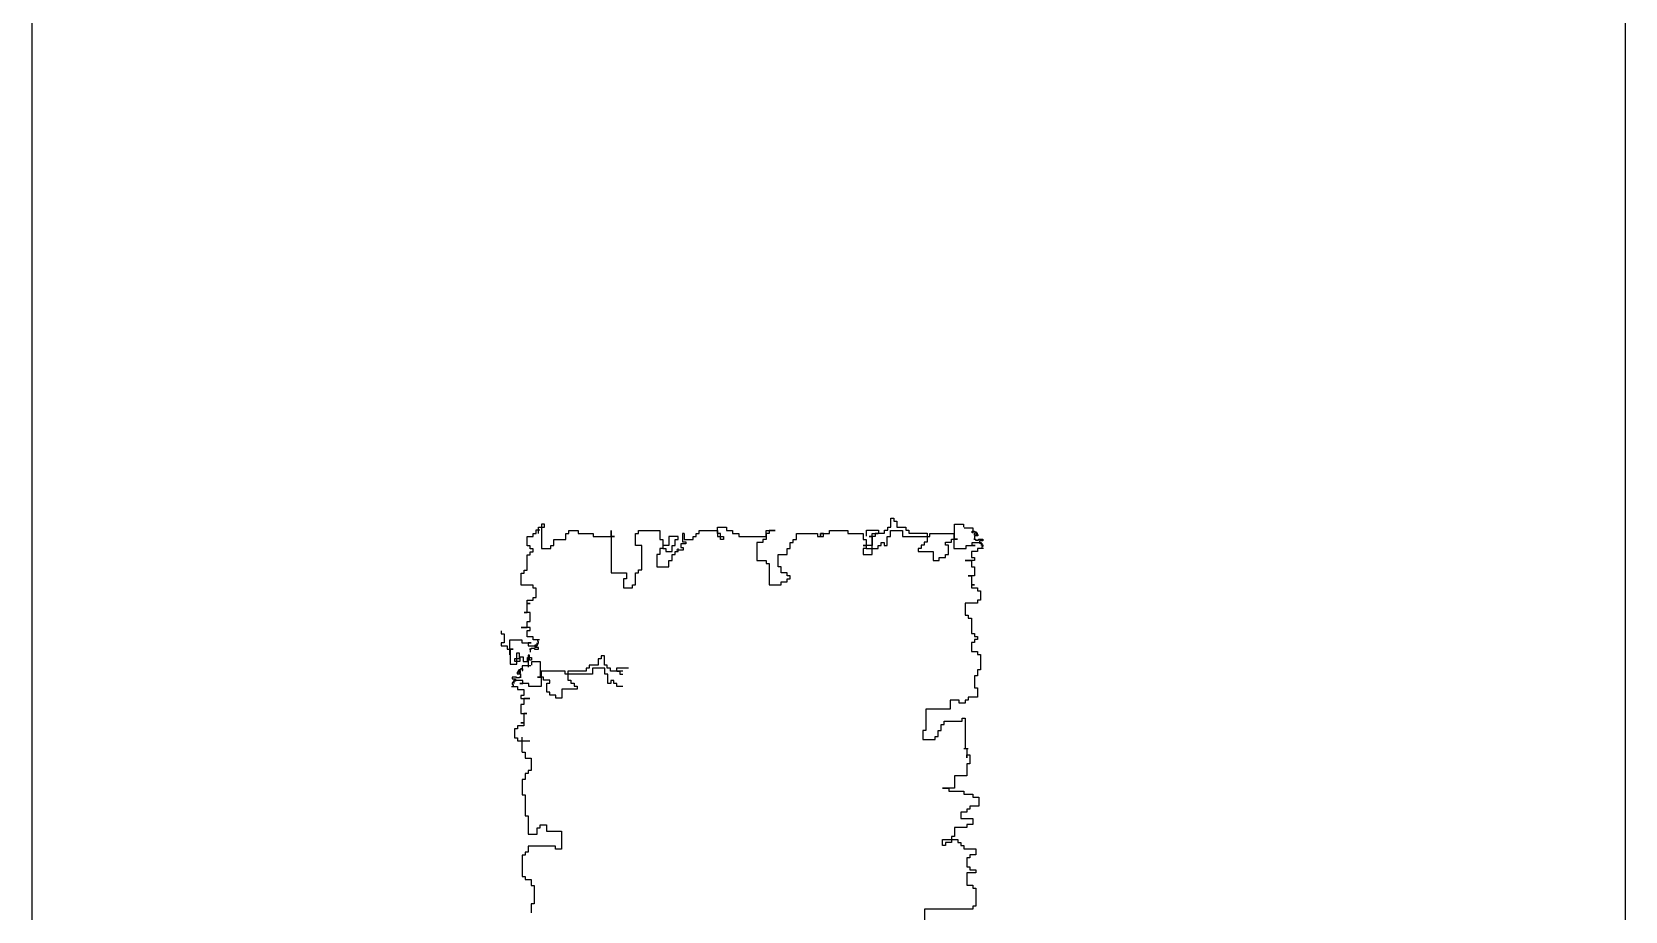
# Model space of a CAD drawing. Header units: millimetres. Extents: x -4017 to 59953, y -688 to 66564.
# Drawn here: x 57853 to 59953, y 12846 to 14005 of the extents above; entities that cross this region are included whole.
import ezdxf

# ---------------------------------------------------------------- set-up
doc = ezdxf.new("R2010")
doc.units = ezdxf.units.MM
doc.layers.add('www.cad-blocks.net', color=7, linetype='Continuous')

# ---------------------------------------------------------------- blocks, each defined once
blk = doc.blocks.new('A$C516926BB')
for p, q in [((60.3118, 38.5194), (60.3118, 0)), ((62.4121, 38.5194), (62.4121, 0))]:
    blk.add_line(p, q)
blk = doc.blocks.new('A$C686239C3')
at = {"linetype": 'Continuous'}
for p, q in [((0.5135, 3.4701), (0.5175, 3.4701)), ((0.5135, 3.4581), (0.5135, 3.4701)), ((0.5175, 3.4701), (0.5175, 3.4661)), ((0.5175, 3.4661), (0.5215, 3.4661)), ((0.5215, 3.4661), (0.5215, 3.4581)), ((0.0343, 3.4336), (0.0343, 3.4456)), ((0.0343, 3.4456), (0.0423, 3.4456)), ((0.0423, 3.4456), (0.0423, 3.4496)), ((0.0423, 3.4496), (0.0463, 3.4496)), ((0.0463, 3.4496), (0.0463, 3.4544)), ((0.0463, 3.4544), (0.0509, 3.4544)), ((0.0493, 3.4579), (0.0573, 3.4579)), ((0.0493, 3.4499), (0.0493, 3.4579)), ((0.0533, 3.4619), (0.0533, 3.4299)), ((0.0573, 3.4619), (0.0533, 3.4619)), ((0.0573, 3.4579), (0.0573, 3.4619)), ((0.0853, 3.4499), (0.0893, 3.4499)), ((0.0853, 3.4419), (0.0853, 3.4499)), ((0.0893, 3.4539), (0.1013, 3.4539)), ((0.0893, 3.4499), (0.0893, 3.4539)), ((0.1013, 3.4539), (0.1013, 3.4499)), ((0.1013, 3.4499), (0.1213, 3.4499)), ((0.1213, 3.4499), (0.1213, 3.4459)), ((0.1213, 3.4459), (0.1492, 3.4459)), ((0.1452, 3.4539), (0.1452, 3.398)), ((0.1452, 3.4459), (0.1452, 3.4539)), ((0.1492, 3.4459), (0.1452, 3.4459)), ((0.1772, 3.4499), (0.1812, 3.4499)), ((0.1772, 3.4339), (0.1772, 3.4499)), ((0.1812, 3.4539), (0.2092, 3.4539)), ((0.1812, 3.4499), (0.1812, 3.4539)), ((0.2092, 3.4539), (0.2092, 3.4419)), ((0.2212, 3.4459), (0.2212, 3.4339)), ((0.2332, 3.4459), (0.2212, 3.4459)), ((0.2332, 3.4419), (0.2332, 3.4459)), ((0.2412, 3.4499), (0.2391, 3.4499)), ((0.2391, 3.4499), (0.2391, 3.4388)), ((0.2412, 3.4499), (0.2412, 3.4419)), ((0.2532, 3.4419), (0.2532, 3.4459)), ((0.2532, 3.4459), (0.2572, 3.4459)), ((0.2572, 3.4459), (0.2572, 3.4499)), ((0.2572, 3.4499), (0.2612, 3.4499)), ((0.2612, 3.4499), (0.2612, 3.4539)), ((0.2612, 3.4539), (0.2851, 3.4539)), ((0.2851, 3.4499), (0.2851, 3.4579)), ((0.2851, 3.4579), (0.2971, 3.4579)), ((0.2851, 3.4539), (0.2851, 3.4459)), ((0.2891, 3.4499), (0.2851, 3.4499)), ((0.2851, 3.4459), (0.2931, 3.4459)), ((0.2891, 3.4419), (0.2891, 3.4499)), ((0.2931, 3.4459), (0.2931, 3.4419)), ((0.2971, 3.4579), (0.2971, 3.4539)), ((0.2971, 3.4539), (0.3051, 3.4539)), ((0.3051, 3.4539), (0.3051, 3.4499)), ((0.3051, 3.4499), (0.3131, 3.4499)), ((0.3131, 3.4499), (0.3131, 3.4459)), ((0.3131, 3.4459), (0.3491, 3.4459)), ((0.3491, 3.4459), (0.3491, 3.4539)), ((0.3491, 3.4539), (0.3611, 3.4539)), ((0.3531, 3.4499), (0.3491, 3.4499)), ((0.3491, 3.4499), (0.3491, 3.4419)), ((0.3611, 3.4539), (0.3531, 3.4539)), ((0.3531, 3.4539), (0.3531, 3.4499)), ((0.3891, 3.4419), (0.3891, 3.4499)), ((0.3891, 3.4499), (0.417, 3.4499)), ((0.417, 3.4499), (0.417, 3.4459)), ((0.417, 3.4459), (0.421, 3.4459)), ((0.421, 3.4459), (0.421, 3.4499)), ((0.421, 3.4499), (0.425, 3.4499)), ((0.425, 3.4499), (0.421, 3.4499)), ((0.421, 3.4499), (0.421, 3.4459)), ((0.421, 3.4459), (0.425, 3.4459)), ((0.425, 3.4459), (0.425, 3.4499)), ((0.425, 3.4499), (0.433, 3.4499)), ((0.433, 3.4499), (0.433, 3.4539)), ((0.433, 3.4539), (0.457, 3.4539)), ((0.457, 3.4539), (0.457, 3.4499)), ((0.457, 3.4499), (0.477, 3.4499)), ((0.477, 3.4499), (0.477, 3.4419)), ((0.4815, 3.4542), (0.4975, 3.4542)), ((0.4815, 3.4462), (0.4815, 3.4542)), ((0.489, 3.4459), (0.485, 3.4459)), ((0.485, 3.4459), (0.489, 3.4459)), ((0.489, 3.4459), (0.489, 3.4499)), ((0.489, 3.4499), (0.497, 3.4499)), ((0.489, 3.4299), (0.489, 3.4459)), ((0.493, 3.4459), (0.489, 3.4459)), ((0.489, 3.4459), (0.489, 3.4339)), ((0.497, 3.4499), (0.493, 3.4499)), ((0.493, 3.4499), (0.493, 3.4459)), ((0.4975, 3.4542), (0.4975, 3.4502)), ((0.4975, 3.4502), (0.5055, 3.4502)), ((0.5055, 3.4542), (0.5095, 3.4542)), ((0.5055, 3.4502), (0.5055, 3.4542)), ((0.509, 3.4339), (0.509, 3.4459)), ((0.509, 3.4459), (0.513, 3.4459)), ((0.5095, 3.4581), (0.5135, 3.4581)), ((0.5095, 3.4542), (0.5095, 3.4581)), ((0.513, 3.4459), (0.513, 3.4539)), ((0.513, 3.4539), (0.529, 3.4539)), ((0.5215, 3.4581), (0.5335, 3.4581)), ((0.529, 3.4539), (0.529, 3.4459)), ((0.529, 3.4459), (0.5649, 3.4459)), ((0.5335, 3.4581), (0.5335, 3.4542)), ((0.5335, 3.4542), (0.5375, 3.4542)), ((0.5375, 3.4542), (0.5375, 3.4502)), ((0.5375, 3.4502), (0.5615, 3.4502)), ((0.5615, 3.4502), (0.5615, 3.4382)), ((0.5649, 3.4459), (0.5649, 3.4499)), ((0.5649, 3.4499), (0.5969, 3.4499)), ((0.5969, 3.4499), (0.5969, 3.4299)), ((0.5975, 3.4621), (0.6094, 3.4621)), ((0.5975, 3.4422), (0.5975, 3.4621)), ((0.6094, 3.4621), (0.6094, 3.4581)), ((0.6102, 3.4572), (0.6219, 3.4572)), ((0.6209, 3.4508), (0.6209, 3.4529)), ((0.6209, 3.4529), (0.6241, 3.4529)), ((0.6219, 3.4508), (0.6209, 3.4508)), ((0.6219, 3.4572), (0.6219, 3.4508)), ((0.6241, 3.4529), (0.6241, 3.4519)), ((0.6241, 3.4519), (0.6262, 3.4519)), ((0.6241, 3.4476), (0.6241, 3.4508)), ((0.6241, 3.4508), (0.6273, 3.4508)), ((0.6262, 3.4476), (0.6241, 3.4476)), ((0.6284, 3.4465), (0.6241, 3.4465)), ((0.6241, 3.4465), (0.6241, 3.4422)), ((0.6262, 3.4519), (0.6262, 3.4476)), ((0.6273, 3.4508), (0.6273, 3.4486)), ((0.6273, 3.4486), (0.6284, 3.4486)), ((0.6284, 3.4486), (0.6284, 3.4465)), ((0.0383, 3.4336), (0.0343, 3.4336)), ((0.0383, 3.4296), (0.0383, 3.4336)), ((0.0423, 3.4296), (0.0383, 3.4296)), ((0.0383, 3.4216), (0.0383, 3.4256)), ((0.0383, 3.4256), (0.0423, 3.4256)), ((0.0423, 3.4256), (0.0423, 3.4296)), ((0.0533, 3.4299), (0.0653, 3.4299)), ((0.0653, 3.4299), (0.0653, 3.4339)), ((0.0653, 3.4339), (0.0693, 3.4339)), ((0.0693, 3.4419), (0.0853, 3.4419)), ((0.0693, 3.4339), (0.0693, 3.4419)), ((0.1852, 3.4339), (0.1772, 3.4339)), ((0.1852, 3.402), (0.1852, 3.4339)), ((0.2092, 3.4419), (0.2132, 3.4419)), ((0.2092, 3.4299), (0.2092, 3.422)), ((0.2132, 3.4299), (0.2092, 3.4299)), ((0.2132, 3.4419), (0.2132, 3.4299)), ((0.2132, 3.4339), (0.2132, 3.4299)), ((0.2212, 3.4339), (0.2132, 3.4339)), ((0.2132, 3.4299), (0.2172, 3.4299)), ((0.2172, 3.4299), (0.2172, 3.426)), ((0.2172, 3.426), (0.2252, 3.426)), ((0.2252, 3.426), (0.2252, 3.4339)), ((0.2252, 3.4339), (0.2292, 3.4339)), ((0.2292, 3.4419), (0.2332, 3.4419)), ((0.2292, 3.4339), (0.2292, 3.4419)), ((0.2292, 3.426), (0.2332, 3.426)), ((0.2292, 3.422), (0.2292, 3.426)), ((0.2401, 3.4278), (0.231, 3.4278)), ((0.2332, 3.426), (0.2332, 3.4299)), ((0.2436, 3.436), (0.2368, 3.436)), ((0.2368, 3.436), (0.2368, 3.4315)), ((0.2368, 3.4315), (0.2401, 3.4315)), ((0.2391, 3.4388), (0.2436, 3.4388)), ((0.2401, 3.4315), (0.2401, 3.4278)), ((0.2412, 3.4419), (0.2532, 3.4419)), ((0.2436, 3.4388), (0.2436, 3.436)), ((0.2931, 3.4419), (0.2891, 3.4419)), ((0.3371, 3.4379), (0.3371, 3.414)), ((0.3451, 3.4379), (0.3371, 3.4379)), ((0.3491, 3.4419), (0.3451, 3.4419)), ((0.3451, 3.4419), (0.3451, 3.4379)), ((0.3771, 3.422), (0.3771, 3.4299)), ((0.3771, 3.4299), (0.3811, 3.4299)), ((0.3811, 3.4299), (0.3811, 3.4379)), ((0.3811, 3.4379), (0.3851, 3.4379)), ((0.3851, 3.4379), (0.3851, 3.4419)), ((0.3851, 3.4419), (0.3891, 3.4419)), ((0.477, 3.4419), (0.481, 3.4419)), ((0.481, 3.4339), (0.477, 3.4339)), ((0.477, 3.4339), (0.481, 3.4339)), ((0.481, 3.4299), (0.477, 3.4299)), ((0.477, 3.4299), (0.477, 3.422)), ((0.481, 3.4419), (0.481, 3.4339)), ((0.481, 3.4339), (0.481, 3.4299)), ((0.481, 3.4339), (0.481, 3.4299)), ((0.489, 3.4339), (0.481, 3.4339)), ((0.481, 3.4299), (0.489, 3.4299)), ((0.489, 3.422), (0.489, 3.4299)), ((0.489, 3.4299), (0.497, 3.4299)), ((0.497, 3.4299), (0.497, 3.4339)), ((0.497, 3.4339), (0.501, 3.4339)), ((0.501, 3.4339), (0.501, 3.4379)), ((0.501, 3.4379), (0.505, 3.4379)), ((0.505, 3.4379), (0.505, 3.4339)), ((0.505, 3.4339), (0.509, 3.4339)), ((0.5495, 3.4302), (0.5495, 3.4262)), ((0.5535, 3.4302), (0.5495, 3.4302)), ((0.5495, 3.4262), (0.5695, 3.4262)), ((0.5535, 3.4342), (0.5535, 3.4302)), ((0.5575, 3.4342), (0.5535, 3.4342)), ((0.5575, 3.4382), (0.5575, 3.4342)), ((0.5615, 3.4382), (0.5575, 3.4382)), ((0.5695, 3.4262), (0.5695, 3.4143)), ((0.5855, 3.4382), (0.5935, 3.4382)), ((0.5855, 3.4342), (0.5855, 3.4382)), ((0.5895, 3.4342), (0.5855, 3.4342)), ((0.5895, 3.4222), (0.5895, 3.4342)), ((0.5935, 3.4422), (0.6015, 3.4422)), ((0.5935, 3.4382), (0.5935, 3.4422)), ((0.5969, 3.4299), (0.6129, 3.4299)), ((0.6015, 3.4422), (0.5975, 3.4422)), ((0.6129, 3.4299), (0.6129, 3.4339)), ((0.6129, 3.4339), (0.6249, 3.4339)), ((0.6278, 3.426), (0.6198, 3.426)), ((0.6198, 3.426), (0.6198, 3.418)), ((0.6209, 3.4339), (0.6209, 3.4379)), ((0.6209, 3.4379), (0.6329, 3.4379)), ((0.6249, 3.4339), (0.6209, 3.4339)), ((0.6241, 3.4422), (0.623, 3.4422)), ((0.623, 3.4422), (0.6251, 3.4422)), ((0.6251, 3.4422), (0.6251, 3.4411)), ((0.6251, 3.4411), (0.6294, 3.4411)), ((0.6357, 3.43), (0.6278, 3.43)), ((0.6278, 3.43), (0.6278, 3.426)), ((0.6294, 3.4411), (0.6294, 3.4422)), ((0.6294, 3.4422), (0.6348, 3.4422)), ((0.6348, 3.4401), (0.6305, 3.4401)), ((0.6305, 3.4401), (0.6305, 3.4368)), ((0.6305, 3.4368), (0.6337, 3.4368)), ((0.6329, 3.4379), (0.6329, 3.4339)), ((0.6337, 3.4368), (0.6337, 3.4347)), ((0.6337, 3.4347), (0.6348, 3.4347)), ((0.6348, 3.4326), (0.6337, 3.4326)), ((0.6337, 3.4326), (0.6337, 3.4304)), ((0.6348, 3.4422), (0.6348, 3.4401)), ((0.6348, 3.4347), (0.6348, 3.4326)), ((0.0343, 3.4016), (0.0343, 3.4216)), ((0.0343, 3.4216), (0.0383, 3.4216)), ((0.2052, 3.422), (0.2052, 3.406)), ((0.2092, 3.422), (0.2052, 3.422)), ((0.2052, 3.406), (0.2212, 3.406)), ((0.2212, 3.414), (0.2252, 3.414)), ((0.2212, 3.406), (0.2212, 3.414)), ((0.2252, 3.422), (0.2292, 3.422)), ((0.2252, 3.414), (0.2252, 3.422)), ((0.3371, 3.414), (0.3491, 3.414)), ((0.3491, 3.414), (0.3491, 3.41)), ((0.3491, 3.41), (0.3531, 3.41)), ((0.3531, 3.41), (0.3531, 3.3821)), ((0.3651, 3.406), (0.3651, 3.422)), ((0.3651, 3.422), (0.3771, 3.422)), ((0.3691, 3.406), (0.3651, 3.406)), ((0.3691, 3.398), (0.3691, 3.406)), ((0.477, 3.422), (0.489, 3.422)), ((0.5695, 3.4143), (0.5775, 3.4143)), ((0.5775, 3.4182), (0.5855, 3.4182)), ((0.5775, 3.4143), (0.5775, 3.4182)), ((0.5855, 3.4222), (0.5895, 3.4222)), ((0.5855, 3.4182), (0.5855, 3.4222)), ((0.6238, 3.414), (0.6118, 3.414)), ((0.6118, 3.414), (0.6198, 3.414)), ((0.6198, 3.418), (0.6238, 3.418)), ((0.6198, 3.414), (0.6198, 3.406)), ((0.6198, 3.406), (0.6238, 3.406)), ((0.6238, 3.418), (0.6238, 3.414)), ((0.6238, 3.406), (0.6238, 3.394)), ((0.0263, 3.3816), (0.0263, 3.3976)), ((0.0263, 3.3976), (0.0303, 3.3976)), ((0.0423, 3.3816), (0.0263, 3.3816)), ((0.0303, 3.3976), (0.0303, 3.4016)), ((0.0303, 3.4016), (0.0343, 3.4016)), ((0.0423, 3.3776), (0.0423, 3.3816)), ((0.1452, 3.398), (0.1652, 3.398)), ((0.1612, 3.39), (0.1612, 3.3781)), ((0.1652, 3.39), (0.1612, 3.39)), ((0.1652, 3.398), (0.1652, 3.39)), ((0.1732, 3.3821), (0.1772, 3.3821)), ((0.1732, 3.3781), (0.1732, 3.3821)), ((0.1772, 3.398), (0.1812, 3.398)), ((0.1772, 3.3821), (0.1772, 3.398)), ((0.1812, 3.402), (0.1852, 3.402)), ((0.1812, 3.398), (0.1812, 3.402)), ((0.3531, 3.3821), (0.3691, 3.3821)), ((0.3771, 3.398), (0.3691, 3.398)), ((0.3691, 3.3821), (0.3691, 3.3861)), ((0.3691, 3.3861), (0.3771, 3.3861)), ((0.3771, 3.394), (0.3771, 3.398)), ((0.3811, 3.394), (0.3771, 3.394)), ((0.3771, 3.3861), (0.3771, 3.39)), ((0.3771, 3.39), (0.3811, 3.39)), ((0.3811, 3.39), (0.3811, 3.394)), ((0.6238, 3.394), (0.6158, 3.394)), ((0.6158, 3.394), (0.6198, 3.394)), ((0.6198, 3.394), (0.6198, 3.382)), ((0.6198, 3.382), (0.6238, 3.382)), ((0.6238, 3.382), (0.6198, 3.382)), ((0.6198, 3.382), (0.6198, 3.3781)), ((0.0343, 3.3577), (0.0343, 3.3617)), ((0.0343, 3.3617), (0.0423, 3.3617)), ((0.0463, 3.3776), (0.0423, 3.3776)), ((0.0423, 3.3617), (0.0423, 3.3656)), ((0.0423, 3.3656), (0.0463, 3.3656)), ((0.0463, 3.3656), (0.0463, 3.3776)), ((0.1612, 3.3781), (0.1732, 3.3781)), ((0.6198, 3.3781), (0.6278, 3.3781)), ((0.6278, 3.3781), (0.6278, 3.3741)), ((0.6278, 3.3741), (0.6318, 3.3741)), ((0.6318, 3.3621), (0.6278, 3.3621)), ((0.6278, 3.3621), (0.6278, 3.3581)), ((0.6318, 3.3741), (0.6318, 3.3621)), ((0.0383, 3.3457), (0.0303, 3.3457)), ((0.0303, 3.3457), (0.0343, 3.3457)), ((0.0343, 3.3457), (0.0343, 3.3577)), ((0.0343, 3.3577), (0.0383, 3.3577)), ((0.0383, 3.3577), (0.0343, 3.3577)), ((0.0383, 3.3337), (0.0383, 3.3457)), ((0.6278, 3.3581), (0.6118, 3.3581)), ((0.6118, 3.3581), (0.6118, 3.3421)), ((0.6118, 3.3421), (0.6158, 3.3421)), ((0.6158, 3.3421), (0.6158, 3.3381)), ((0, 3.3215), (0, 3.3175)), ((0.0383, 3.3257), (0.0263, 3.3257)), ((0.0263, 3.3257), (0.0343, 3.3257)), ((0.0343, 3.3257), (0.0343, 3.3337)), ((0.0343, 3.3337), (0.0383, 3.3337)), ((0.0343, 3.3137), (0.0343, 3.3217)), ((0.0343, 3.3217), (0.0383, 3.3217)), ((0.0383, 3.3217), (0.0383, 3.3257)), ((0.6158, 3.3381), (0.6198, 3.3381)), ((0.6198, 3.3381), (0.6198, 3.3181)), ((0, 3.3175), (0.004, 3.3175)), ((0, 3.3055), (0, 3.3015)), ((0.004, 3.3055), (0, 3.3055)), ((0, 3.3015), (0.008, 3.3015)), ((0.004, 3.3175), (0.004, 3.3055)), ((0.008, 3.3015), (0.008, 3.2975)), ((0.008, 3.2975), (0.016, 3.2975)), ((0.0114, 3.2898), (0.0114, 3.3098)), ((0.0114, 3.3098), (0.0274, 3.3098)), ((0.012, 3.2975), (0.012, 3.2776)), ((0.016, 3.2975), (0.012, 3.2975)), ((0.0274, 3.3098), (0.0274, 3.3058)), ((0.0274, 3.3058), (0.0394, 3.3058)), ((0.0423, 3.3137), (0.0343, 3.3137)), ((0.0394, 3.3058), (0.0354, 3.3058)), ((0.0354, 3.3058), (0.0354, 3.3018)), ((0.0354, 3.3018), (0.0474, 3.3018)), ((0.0386, 3.2975), (0.0375, 3.2975)), ((0.0375, 3.2975), (0.0397, 3.2975)), ((0.0386, 3.2932), (0.0386, 3.2975)), ((0.0397, 3.2975), (0.0397, 3.2986)), ((0.0397, 3.2986), (0.044, 3.2986)), ((0.0423, 3.3097), (0.0423, 3.3137)), ((0.0503, 3.3097), (0.0423, 3.3097)), ((0.044, 3.2986), (0.044, 3.2975)), ((0.044, 3.2975), (0.0493, 3.2975)), ((0.045, 3.2996), (0.045, 3.3029)), ((0.045, 3.3029), (0.0483, 3.3029)), ((0.0493, 3.2996), (0.045, 3.2996)), ((0.0474, 3.3018), (0.0474, 3.3058)), ((0.0483, 3.3072), (0.0483, 3.3093)), ((0.0493, 3.3072), (0.0483, 3.3072)), ((0.0483, 3.3029), (0.0483, 3.305)), ((0.0483, 3.305), (0.0493, 3.305)), ((0.0493, 3.305), (0.0493, 3.3072)), ((0.0493, 3.2975), (0.0493, 3.2996)), ((0.6198, 3.3181), (0.6238, 3.3181)), ((0.6238, 3.3061), (0.6198, 3.3061)), ((0.6198, 3.3061), (0.6198, 3.2941)), ((0.6238, 3.3181), (0.6238, 3.3141)), ((0.6238, 3.3141), (0.6278, 3.3141)), ((0.6278, 3.3101), (0.6238, 3.3101)), ((0.6238, 3.3101), (0.6238, 3.3061)), ((0.6278, 3.3141), (0.6278, 3.3101)), ((0.012, 3.2776), (0.0205, 3.2776)), ((0.0235, 3.2844), (0.0177, 3.2844)), ((0.0177, 3.2844), (0.0177, 3.2813)), ((0.0177, 3.2813), (0.0251, 3.2813)), ((0.0205, 3.2776), (0.0205, 3.2924)), ((0.0205, 3.2924), (0.0235, 3.2924)), ((0.0235, 3.2924), (0.0235, 3.2844)), ((0.0251, 3.2813), (0.0251, 3.2874)), ((0.0251, 3.2874), (0.0291, 3.2874)), ((0.0291, 3.2874), (0.0291, 3.281)), ((0.0291, 3.281), (0.0346, 3.281)), ((0.0346, 3.281), (0.0346, 3.2865)), ((0.0346, 3.2865), (0.0401, 3.2865)), ((0.0375, 3.2892), (0.0356, 3.2892)), ((0.0356, 3.2892), (0.0356, 3.2735)), ((0.0375, 3.2827), (0.0375, 3.2892)), ((0.0401, 3.2827), (0.0375, 3.2827)), ((0.04, 3.2804), (0.04, 3.2764)), ((0.052, 3.2804), (0.04, 3.2804)), ((0.0401, 3.2865), (0.0401, 3.2827)), ((0.052, 3.2605), (0.052, 3.2804)), ((0.128, 3.2844), (0.128, 3.2764)), ((0.132, 3.2844), (0.128, 3.2844)), ((0.132, 3.2884), (0.132, 3.2844)), ((0.136, 3.2884), (0.132, 3.2884)), ((0.136, 3.2764), (0.136, 3.2884)), ((0.6198, 3.2941), (0.6278, 3.2941)), ((0.6278, 3.2941), (0.6278, 3.2901)), ((0.6278, 3.2901), (0.6318, 3.2901)), ((0.6318, 3.2901), (0.6318, 3.2701)), ((0.02, 3.2605), (0.0147, 3.2605)), ((0.0147, 3.2605), (0.0147, 3.2583)), ((0.0147, 3.2583), (0.019, 3.2583)), ((0.0286, 3.2562), (0.0166, 3.2562)), ((0.0166, 3.2562), (0.0166, 3.2522)), ((0.019, 3.2583), (0.019, 3.2551)), ((0.02, 3.2594), (0.02, 3.2605)), ((0.0243, 3.2594), (0.02, 3.2594)), ((0.0222, 3.2669), (0.0211, 3.2669)), ((0.0211, 3.2669), (0.0211, 3.2648)), ((0.0211, 3.2648), (0.0254, 3.2648)), ((0.0254, 3.2691), (0.0222, 3.2691)), ((0.0222, 3.2691), (0.0222, 3.2669)), ((0.0254, 3.2701), (0.0233, 3.2701)), ((0.0233, 3.2701), (0.0233, 3.2658)), ((0.0233, 3.2658), (0.0254, 3.2658)), ((0.0265, 3.2605), (0.0243, 3.2605)), ((0.0243, 3.2605), (0.0243, 3.2594)), ((0.0286, 3.2712), (0.0254, 3.2712)), ((0.0254, 3.2712), (0.0254, 3.2701)), ((0.0254, 3.2658), (0.0254, 3.2691)), ((0.0254, 3.2648), (0.0254, 3.2605)), ((0.0254, 3.2605), (0.0265, 3.2605)), ((0.0393, 3.2755), (0.0275, 3.2755)), ((0.0275, 3.2755), (0.0275, 3.2691)), ((0.0275, 3.2691), (0.0286, 3.2691)), ((0.0286, 3.2691), (0.0286, 3.2712)), ((0.0286, 3.2522), (0.0286, 3.2562)), ((0.048, 3.2605), (0.052, 3.2605)), ((0.056, 3.2605), (0.048, 3.2605)), ((0.0526, 3.2682), (0.0526, 3.2482)), ((0.0845, 3.2682), (0.0526, 3.2682)), ((0.056, 3.2565), (0.056, 3.2605)), ((0.064, 3.2565), (0.056, 3.2565)), ((0.064, 3.2525), (0.064, 3.2565)), ((0.0845, 3.2642), (0.0845, 3.2682)), ((0.1205, 3.2642), (0.0845, 3.2642)), ((0.088, 3.2684), (0.088, 3.2565)), ((0.112, 3.2684), (0.088, 3.2684)), ((0.088, 3.2565), (0.092, 3.2565)), ((0.092, 3.2565), (0.092, 3.2525)), ((0.112, 3.2724), (0.112, 3.2684)), ((0.116, 3.2724), (0.112, 3.2724)), ((0.116, 3.2764), (0.116, 3.2724)), ((0.128, 3.2764), (0.116, 3.2764)), ((0.1365, 3.2722), (0.1205, 3.2722)), ((0.1205, 3.2722), (0.1205, 3.2642)), ((0.1399, 3.2764), (0.136, 3.2764)), ((0.1365, 3.2642), (0.1365, 3.2722)), ((0.1405, 3.2642), (0.1365, 3.2642)), ((0.1399, 3.2724), (0.1399, 3.2764)), ((0.1439, 3.2724), (0.1399, 3.2724)), ((0.1405, 3.2522), (0.1405, 3.2642)), ((0.1439, 3.2684), (0.1439, 3.2724)), ((0.1519, 3.2684), (0.1439, 3.2684)), ((0.1485, 3.2562), (0.1445, 3.2562)), ((0.1445, 3.2562), (0.1445, 3.2522)), ((0.1485, 3.2522), (0.1485, 3.2562)), ((0.1519, 3.2724), (0.1519, 3.2684)), ((0.1679, 3.2724), (0.1519, 3.2724)), ((0.1605, 3.2682), (0.1525, 3.2682)), ((0.1525, 3.2682), (0.1565, 3.2682)), ((0.1565, 3.2682), (0.1565, 3.2642)), ((0.1565, 3.2642), (0.1605, 3.2642)), ((0.6278, 3.2621), (0.6238, 3.2621)), ((0.6238, 3.2621), (0.6238, 3.2462)), ((0.6318, 3.2701), (0.6278, 3.2701)), ((0.6278, 3.2701), (0.6278, 3.2621)), ((0.0137, 3.2483), (0.0217, 3.2483)), ((0.0158, 3.253), (0.0147, 3.253)), ((0.0147, 3.253), (0.0147, 3.2508)), ((0.0147, 3.2508), (0.0158, 3.2508)), ((0.019, 3.2551), (0.0158, 3.2551)), ((0.0158, 3.2551), (0.0158, 3.253)), ((0.0158, 3.2508), (0.0158, 3.2487)), ((0.0217, 3.2483), (0.0217, 3.2443)), ((0.0217, 3.2443), (0.0297, 3.2443)), ((0.0366, 3.2522), (0.0246, 3.2522)), ((0.0246, 3.2522), (0.0286, 3.2522)), ((0.0297, 3.2363), (0.0257, 3.2363)), ((0.0257, 3.2363), (0.0257, 3.2323)), ((0.0297, 3.2443), (0.0297, 3.2363)), ((0.0366, 3.2482), (0.0366, 3.2522)), ((0.0526, 3.2482), (0.0366, 3.2482)), ((0.06, 3.2525), (0.064, 3.2525)), ((0.06, 3.2405), (0.06, 3.2525)), ((0.064, 3.2405), (0.06, 3.2405)), ((0.064, 3.2365), (0.064, 3.2405)), ((0.072, 3.2365), (0.064, 3.2365)), ((0.072, 3.2325), (0.072, 3.2365)), ((0.08, 3.2445), (0.08, 3.2325)), ((0.1, 3.2445), (0.08, 3.2445)), ((0.092, 3.2525), (0.096, 3.2525)), ((0.096, 3.2525), (0.096, 3.2485)), ((0.096, 3.2485), (0.1, 3.2485)), ((0.1, 3.2485), (0.1, 3.2445)), ((0.1445, 3.2522), (0.1405, 3.2522)), ((0.1525, 3.2522), (0.1485, 3.2522)), ((0.1525, 3.2482), (0.1525, 3.2522)), ((0.1605, 3.2482), (0.1525, 3.2482)), ((0.6238, 3.2462), (0.6278, 3.2462)), ((0.6278, 3.2462), (0.6278, 3.2342)), ((0.0257, 3.2323), (0.0377, 3.2323)), ((0.0297, 3.2243), (0.0257, 3.2243)), ((0.0257, 3.2243), (0.0257, 3.2123)), ((0.0377, 3.2323), (0.0297, 3.2323)), ((0.0297, 3.2323), (0.0297, 3.2243)), ((0.08, 3.2325), (0.072, 3.2325)), ((0.5919, 3.2182), (0.5599, 3.2182)), ((0.5599, 3.2182), (0.5599, 3.1902)), ((0.6038, 3.2302), (0.5919, 3.2302)), ((0.5919, 3.2302), (0.5919, 3.2182)), ((0.6038, 3.2262), (0.6038, 3.2302)), ((0.6118, 3.2262), (0.6038, 3.2262)), ((0.6158, 3.2302), (0.6118, 3.2302)), ((0.6118, 3.2302), (0.6118, 3.2262)), ((0.6278, 3.2342), (0.6158, 3.2342)), ((0.6158, 3.2342), (0.6158, 3.2302)), ((0.0297, 3.1963), (0.0217, 3.1963)), ((0.0217, 3.1963), (0.0217, 3.1923)), ((0.0257, 3.2123), (0.0337, 3.2123)), ((0.0297, 3.2003), (0.0257, 3.2003)), ((0.0257, 3.2003), (0.0297, 3.2003)), ((0.0337, 3.2123), (0.0297, 3.2123)), ((0.0297, 3.2123), (0.0297, 3.2003)), ((0.0297, 3.2003), (0.0297, 3.1963)), ((0.5799, 3.1902), (0.5799, 3.1982)), ((0.5799, 3.1982), (0.5839, 3.1982)), ((0.5839, 3.1982), (0.5839, 3.2022)), ((0.5839, 3.2022), (0.6078, 3.2022)), ((0.6078, 3.2022), (0.6078, 3.2062)), ((0.6078, 3.2062), (0.6118, 3.2062)), ((0.6118, 3.2062), (0.6118, 3.1662)), ((0.0217, 3.1923), (0.0177, 3.1923)), ((0.0177, 3.1923), (0.0177, 3.1803)), ((0.0177, 3.1803), (0.0217, 3.1803)), ((0.0217, 3.1803), (0.0217, 3.1763)), ((0.0217, 3.1763), (0.0377, 3.1763)), ((0.0277, 3.1615), (0.0277, 3.1815)), ((0.5599, 3.1902), (0.5559, 3.1902)), ((0.5559, 3.1902), (0.5559, 3.1782)), ((0.5559, 3.1782), (0.5719, 3.1782)), ((0.5719, 3.1782), (0.5719, 3.1822)), ((0.5719, 3.1822), (0.5759, 3.1822)), ((0.5759, 3.1822), (0.5759, 3.1902)), ((0.5759, 3.1902), (0.5799, 3.1902)), ((0.0277, 3.1615), (0.0317, 3.1615)), ((0.0317, 3.1615), (0.0317, 3.1535)), ((0.0317, 3.1535), (0.0397, 3.1535)), ((0.0397, 3.1535), (0.0397, 3.1375)), ((0.6098, 3.1662), (0.6138, 3.1662)), ((0.6118, 3.1662), (0.6158, 3.1662)), ((0.6138, 3.1662), (0.6138, 3.1542)), ((0.6138, 3.1542), (0.6138, 3.1582)), ((0.6138, 3.1582), (0.6178, 3.1582)), ((0.6178, 3.1582), (0.6178, 3.1462)), ((0.0317, 3.1335), (0.0317, 3.1255)), ((0.0357, 3.1335), (0.0317, 3.1335)), ((0.0357, 3.1375), (0.0357, 3.1335)), ((0.0397, 3.1375), (0.0357, 3.1375)), ((0.6138, 3.1302), (0.5978, 3.1302)), ((0.5978, 3.1302), (0.5978, 3.1143)), ((0.6178, 3.1462), (0.6138, 3.1462)), ((0.6138, 3.1462), (0.6138, 3.1302)), ((0.0277, 3.1255), (0.0277, 3.1055)), ((0.0317, 3.1255), (0.0277, 3.1255)), ((0.5978, 3.1143), (0.5819, 3.1143)), ((0.5819, 3.1143), (0.5899, 3.1143)), ((0.5899, 3.1143), (0.5899, 3.1103)), ((0.5899, 3.1103), (0.6098, 3.1103)), ((0.6098, 3.1103), (0.6098, 3.1063)), ((0.0277, 3.1055), (0.0317, 3.1055)), ((0.0317, 3.1055), (0.0317, 3.0775)), ((0.6098, 3.1063), (0.6218, 3.1063)), ((0.6298, 3.0903), (0.6178, 3.0903)), ((0.6178, 3.0903), (0.6178, 3.0863)), ((0.6218, 3.1063), (0.6218, 3.1023)), ((0.6218, 3.1023), (0.6298, 3.1023)), ((0.6298, 3.1023), (0.6298, 3.0903)), ((0.0317, 3.0775), (0.0357, 3.0775)), ((0.0357, 3.0775), (0.0357, 3.0536)), ((0.6138, 3.0823), (0.6058, 3.0823)), ((0.6058, 3.0823), (0.6058, 3.0743)), ((0.6058, 3.0743), (0.6218, 3.0743)), ((0.6178, 3.0863), (0.6138, 3.0863)), ((0.6138, 3.0863), (0.6138, 3.0823)), ((0.6218, 3.0743), (0.6218, 3.0663)), ((0.0357, 3.0536), (0.0476, 3.0536)), ((0.0476, 3.0616), (0.0516, 3.0616)), ((0.0476, 3.0536), (0.0476, 3.0616)), ((0.0516, 3.0656), (0.0596, 3.0656)), ((0.0516, 3.0616), (0.0516, 3.0656)), ((0.0596, 3.0656), (0.0596, 3.0576)), ((0.0596, 3.0576), (0.0796, 3.0576)), ((0.0796, 3.0576), (0.0796, 3.0336)), ((0.5819, 3.0383), (0.5819, 3.0463)), ((0.5819, 3.0463), (0.6018, 3.0463)), ((0.5978, 3.0503), (0.5938, 3.0503)), ((0.5938, 3.0503), (0.5938, 3.0423)), ((0.6138, 3.0623), (0.5978, 3.0623)), ((0.5978, 3.0623), (0.5978, 3.0503)), ((0.6018, 3.0463), (0.6018, 3.0423)), ((0.6218, 3.0663), (0.6138, 3.0663)), ((0.6138, 3.0663), (0.6138, 3.0623)), ((0.0277, 3.0256), (0.0277, 2.9976)), ((0.0317, 3.0256), (0.0277, 3.0256)), ((0.0317, 3.0296), (0.0317, 3.0256)), ((0.0357, 3.0296), (0.0317, 3.0296)), ((0.0357, 3.0376), (0.0357, 3.0296)), ((0.0716, 3.0376), (0.0357, 3.0376)), ((0.0716, 3.0336), (0.0716, 3.0376)), ((0.0796, 3.0336), (0.0716, 3.0336)), ((0.5859, 3.0383), (0.5819, 3.0383)), ((0.5938, 3.0423), (0.5859, 3.0423)), ((0.5859, 3.0423), (0.5859, 3.0383)), ((0.6018, 3.0423), (0.6058, 3.0423)), ((0.6058, 3.0423), (0.6058, 3.0383)), ((0.6058, 3.0383), (0.6098, 3.0383)), ((0.6098, 3.0383), (0.6098, 3.0343)), ((0.6098, 3.0343), (0.6258, 3.0343)), ((0.6258, 3.0263), (0.6178, 3.0263)), ((0.6178, 3.0263), (0.6178, 3.0223)), ((0.6258, 3.0343), (0.6258, 3.0263)), ((0.6178, 3.0223), (0.6138, 3.0223)), ((0.6138, 3.0223), (0.6138, 3.0103)), ((0.6138, 3.0103), (0.6178, 3.0103)), ((0.6178, 3.0103), (0.6178, 3.0063)), ((0.6178, 3.0063), (0.6258, 3.0063)), ((0.6258, 3.0063), (0.6258, 3.0023)), ((0.0277, 2.9976), (0.0317, 2.9976)), ((0.0317, 2.9976), (0.0317, 2.9936)), ((0.0317, 2.9936), (0.0397, 2.9936)), ((0.0397, 2.9936), (0.0397, 2.9856)), ((0.0397, 2.9856), (0.0437, 2.9856)), ((0.0437, 2.9856), (0.0437, 2.9616)), ((0.6258, 3.0023), (0.6138, 3.0023)), ((0.6138, 3.0023), (0.6138, 2.9864)), ((0.6138, 2.9864), (0.6218, 2.9864)), ((0.6218, 2.9864), (0.6218, 2.9824)), ((0.0397, 2.9616), (0.0397, 2.9496)), ((0.0437, 2.9616), (0.0397, 2.9616)), ((0.6218, 2.9824), (0.6258, 2.9824)), ((0.6258, 2.9824), (0.6258, 2.9584)), ((0.6218, 2.9544), (0.5579, 2.9544)), ((0.5579, 2.9544), (0.5579, 2.9304)), ((0.6258, 2.9584), (0.6218, 2.9584)), ((0.6218, 2.9584), (0.6218, 2.9544))]:
    blk.add_line(p, q, dxfattribs=at)

msp = doc.modelspace()

# ---------------------------------------------------------------- block references
at = {"xscale": 1000, "yscale": 1000, "zscale": 1000}
msp.add_blockref('A$C686239C3', (58471.7, 9894.1), dxfattribs=at)
at = {"layer": 'www.cad-blocks.net', "color": 155, "true_color": 0x546d8e, "xscale": 1000, "yscale": 1000, "zscale": 1000}
msp.add_blockref('A$C516926BB', (-2458.7, 9375.6), dxfattribs=at)

doc.saveas('drawing.dxf')
